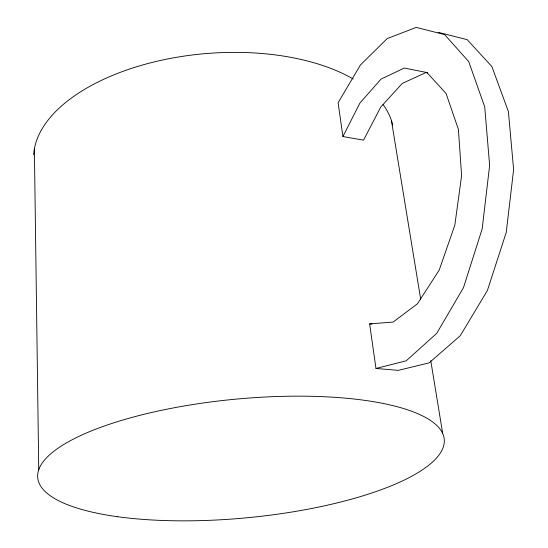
<?xml version="1.0" encoding="UTF-8"?>
<svg xmlns="http://www.w3.org/2000/svg" width="548" height="548" viewBox="0 0 548 548"><rect width="100%" height="100%" fill="white"/><g stroke="black" fill="none" stroke-linecap="round" stroke-linejoin="round"><path stroke-width="0.82" d="M427.68 72.891L426.015 72.562L402.273 83.392L380.764 107.059L363.53 140.151L342.918 136.548L359.878 103.113L380.983 79.131L404.239 68.068L426.981 72.548L446.086 93.53L458.409 129.417L461.601 175.627L454.833 225.139L439.208 270.096L417.453 303.777L393.101 322.08L369.619 323.868L375.976 368.468L398.273 370.359L429.111 362.879L460.231 335.753L487.378 290.536L506.242 232.4L513.62 169.592L508.4 111.587L491.885 66.575L467.184 39.648L438.153 32.305M375.976 368.468L406.164 360.837L436.722 333.376L463.478 287.645L482.178 228.879L489.631 165.441L484.733 106.922L468.718 61.602L444.634 34.606L416.254 27.4L387.217 38.566L360.454 64.952L338.102 102.729L342.918 136.548M369.619 323.868L372.154 324.121M391.388 120.423L420.672 299.098M430.755 360.625L442.633 433.105M34.38 148.768L38.744 470.006M33.634 154.68A180.662 93.735 -4.8 0 1 156.221 61.438A180.662 93.735 -4.8 0 1 353.309 79.042M383.107 104.579A180.662 93.735 -4.8 0 1 392.772 125.43M117.279 516.668A204.171 59.574 -5.4 0 0 442.647 448.73A204.171 59.574 -5.4 0 0 163.215 409.952A204.171 59.574 -5.4 0 0 117.279 516.668"/></g></svg>
